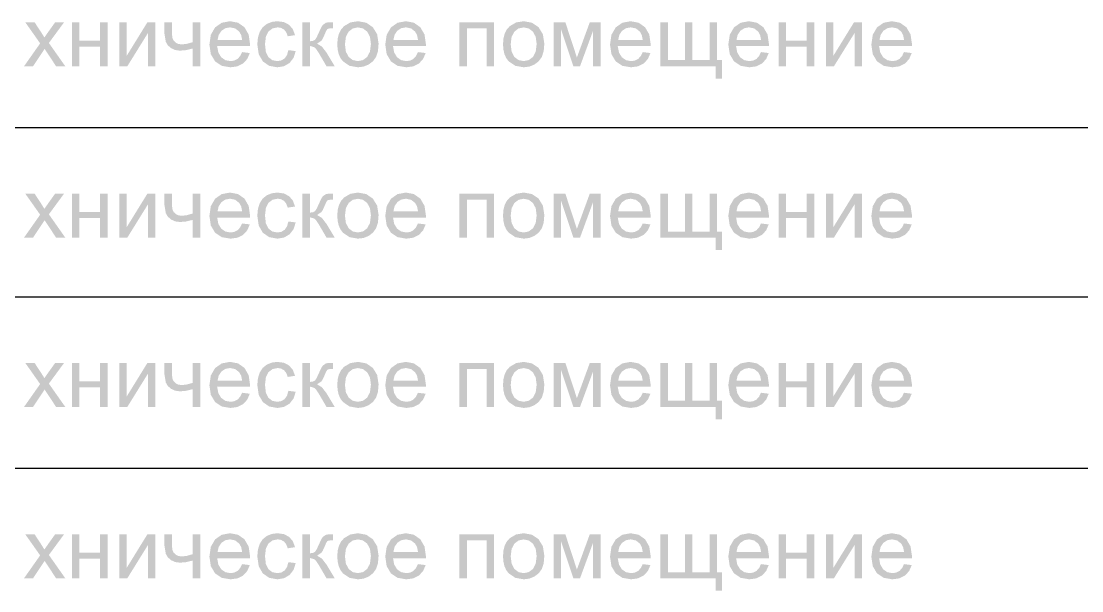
# Model space of a CAD drawing. Header units: millimetres. Extents: x 0 to 420, y 0 to 297.
# Drawn here: x 23.62 to 45.63, y 106.46 to 118.28 of the extents above; entities that cross this region are included whole.
import ezdxf

# ---------------------------------------------------------------- set-up
doc = ezdxf.new("R2010")
doc.units = ezdxf.units.MM
doc.layers.get('0').update_dxf_attribs({"linetype": 'CONTINUOUS'})

msp = doc.modelspace()

# ---------------------------------------------------------------- hatches: boundary and pattern name
at = {"true_color": 0x0000fb}
for points in [[(23.680125, 117.348), (24.014713, 117.823698), (23.705481, 118.262466), (23.898958, 118.262466), (24.039517, 118.048043), (24.103458, 117.945517), (24.172912, 118.046389), (24.327252, 118.262466), (24.51246, 118.262466), (24.196063, 117.831967), (24.536714, 117.348), (24.345993, 117.348), (24.15858, 117.632427), (24.108419, 117.709046), (23.86809, 117.348)], [(24.674935, 118.262466), (24.829827, 118.262466), (24.829827, 117.882127), (25.259224, 117.882127), (25.259224, 118.262466), (25.414666, 118.262466), (25.414666, 117.348), (25.259224, 117.348), (25.259224, 117.753694), (24.829827, 117.753694), (24.829827, 117.348), (24.674935, 117.348)], [(25.656481, 118.262466), (25.811372, 118.262466), (25.811372, 117.565178), (26.24132, 118.262466), (26.408338, 118.262466), (26.408338, 117.348), (26.253447, 117.348), (26.253447, 118.041428), (25.823499, 117.348), (25.656481, 117.348)], [(26.594815, 118.262466), (26.749706, 118.262466), (26.749706, 118.089384), (26.753013, 117.992577), (26.762935, 117.926776), (26.785673, 117.879647), (26.827427, 117.839132), (26.884478, 117.810883), (26.954758, 117.80165), (27.055286, 117.813294), (27.181859, 117.848503), (27.181859, 118.262466), (27.337302, 118.262466), (27.337302, 117.348), (27.181859, 117.348), (27.181859, 117.716763), (27.04371, 117.683276), (26.915071, 117.672114), (26.816816, 117.685343), (26.730965, 117.725031), (26.66413, 117.783804), (26.622927, 117.854566), (26.594815, 118.023238)], [(29.165787, 117.683138), (29.317922, 117.663295), (29.273412, 117.522666), (29.190041, 117.41635), (29.075594, 117.349378), (28.937584, 117.327053), (28.767947, 117.357715), (28.635518, 117.449974), (28.549942, 117.599147), (28.521416, 117.80165), (28.533543, 117.940487), (28.570475, 118.060721), (28.632142, 118.157873), (28.719854, 118.227739), (28.824447, 118.269425), (28.938135, 118.283412), (29.073596, 118.264464), (29.181772, 118.207895), (29.259425, 118.116463), (29.303591, 117.994024), (29.152558, 117.970873), (29.122792, 118.051419), (29.07649, 118.109228), (29.016132, 118.14423), (28.944199, 118.156081), (28.837952, 118.134997), (28.754029, 118.071745), (28.698977, 117.963294), (28.680718, 117.806059), (28.698219, 117.646896), (28.751273, 117.538169), (28.832646, 117.475675), (28.93593, 117.454935), (29.019439, 117.468716), (29.088066, 117.510608), (29.138089, 117.581784)], [(29.457798, 118.262466), (29.613241, 118.262466), (29.613241, 117.867244), (29.67601, 117.874272), (29.716869, 117.895356), (29.753663, 117.951029), (29.804512, 118.061272), (29.845302, 118.151051), (29.877824, 118.204037), (29.943419, 118.250339), (29.991788, 118.259296), (30.062481, 118.262466), (30.0939, 118.262466), (30.0939, 118.134584), (30.050354, 118.135135), (30.000056, 118.130587), (29.972082, 118.116945), (29.949069, 118.079324), (29.91696, 118.004497), (29.883061, 117.92836), (29.852468, 117.879922), (29.762069, 117.817635), (29.860805, 117.757346), (29.958301, 117.631324), (30.128076, 117.348), (29.95775, 117.348), (29.792386, 117.631324), (29.74443, 117.702018), (29.703089, 117.743772), (29.613241, 117.770782), (29.613241, 117.348), (29.457798, 117.348)], [(32.714134, 118.262466), (33.435674, 118.262466), (33.435674, 117.348), (33.280783, 117.348), (33.280783, 118.134584), (32.869025, 118.134584), (32.869025, 117.348), (32.714134, 117.348)], [(34.672055, 118.262466), (34.912936, 118.262466), (35.153266, 117.530452), (35.420606, 118.262466), (35.643297, 118.262466), (35.643297, 117.348), (35.488405, 117.348), (35.488405, 118.084423), (35.217758, 117.348), (35.079403, 117.348), (34.82364, 118.119701), (34.82364, 117.348), (34.672055, 117.348)], [(36.887124, 118.262466), (37.042567, 118.262466), (37.042567, 117.47533), (37.395345, 117.47533), (37.395345, 118.262466), (37.550236, 118.262466), (37.550236, 117.47533), (37.904668, 117.47533), (37.904668, 118.262466), (38.058457, 118.262466), (38.058457, 117.47533), (38.160983, 117.47533), (38.160983, 117.088928), (38.03255, 117.088928), (38.03255, 117.348), (36.887124, 117.348)], [(39.338105, 118.262466), (39.492997, 118.262466), (39.492997, 117.882127), (39.922393, 117.882127), (39.922393, 118.262466), (40.077836, 118.262466), (40.077836, 117.348), (39.922393, 117.348), (39.922393, 117.753694), (39.492997, 117.753694), (39.492997, 117.348), (39.338105, 117.348)], [(40.31965, 118.262466), (40.474542, 118.262466), (40.474542, 117.565178), (40.90449, 118.262466), (41.071508, 118.262466), (41.071508, 117.348), (40.916617, 117.348), (40.916617, 118.041428), (40.486669, 117.348), (40.31965, 117.348)], [(23.680125, 113.792), (24.014713, 114.267698), (23.705481, 114.706466), (23.898958, 114.706466), (24.039517, 114.492043), (24.103458, 114.389517), (24.172912, 114.490389), (24.327252, 114.706466), (24.51246, 114.706466), (24.196063, 114.275967), (24.536714, 113.792), (24.345993, 113.792), (24.15858, 114.076427), (24.108419, 114.153046), (23.86809, 113.792)], [(24.674935, 114.706466), (24.829827, 114.706466), (24.829827, 114.326127), (25.259224, 114.326127), (25.259224, 114.706466), (25.414666, 114.706466), (25.414666, 113.792), (25.259224, 113.792), (25.259224, 114.197694), (24.829827, 114.197694), (24.829827, 113.792), (24.674935, 113.792)], [(25.656481, 114.706466), (25.811372, 114.706466), (25.811372, 114.009178), (26.24132, 114.706466), (26.408338, 114.706466), (26.408338, 113.792), (26.253447, 113.792), (26.253447, 114.485428), (25.823499, 113.792), (25.656481, 113.792)], [(26.594815, 114.706466), (26.749706, 114.706466), (26.749706, 114.533384), (26.753013, 114.436577), (26.762935, 114.370776), (26.785673, 114.323647), (26.827427, 114.283132), (26.884478, 114.254883), (26.954758, 114.24565), (27.055286, 114.257294), (27.181859, 114.292503), (27.181859, 114.706466), (27.337302, 114.706466), (27.337302, 113.792), (27.181859, 113.792), (27.181859, 114.160763), (27.04371, 114.127276), (26.915071, 114.116114), (26.816816, 114.129343), (26.730965, 114.169031), (26.66413, 114.227804), (26.622927, 114.298566), (26.594815, 114.467238)], [(29.165787, 114.127138), (29.317922, 114.107295), (29.273412, 113.966666), (29.190041, 113.86035), (29.075594, 113.793378), (28.937584, 113.771053), (28.767947, 113.801715), (28.635518, 113.893974), (28.549942, 114.043147), (28.521416, 114.24565), (28.533543, 114.384487), (28.570475, 114.504721), (28.632142, 114.601873), (28.719854, 114.671739), (28.824447, 114.713425), (28.938135, 114.727412), (29.073596, 114.708464), (29.181772, 114.651895), (29.259425, 114.560463), (29.303591, 114.438024), (29.152558, 114.414873), (29.122792, 114.495419), (29.07649, 114.553228), (29.016132, 114.58823), (28.944199, 114.600081), (28.837952, 114.578997), (28.754029, 114.515745), (28.698977, 114.407294), (28.680718, 114.250059), (28.698219, 114.090896), (28.751273, 113.982169), (28.832646, 113.919675), (28.93593, 113.898935), (29.019439, 113.912716), (29.088066, 113.954608), (29.138089, 114.025784)], [(29.457798, 114.706466), (29.613241, 114.706466), (29.613241, 114.311244), (29.67601, 114.318272), (29.716869, 114.339356), (29.753663, 114.395029), (29.804512, 114.505272), (29.845302, 114.595051), (29.877824, 114.648037), (29.943419, 114.694339), (29.991788, 114.703296), (30.062481, 114.706466), (30.0939, 114.706466), (30.0939, 114.578584), (30.050354, 114.579135), (30.000056, 114.574587), (29.972082, 114.560945), (29.949069, 114.523324), (29.91696, 114.448497), (29.883061, 114.37236), (29.852468, 114.323922), (29.762069, 114.261635), (29.860805, 114.201346), (29.958301, 114.075324), (30.128076, 113.792), (29.95775, 113.792), (29.792386, 114.075324), (29.74443, 114.146018), (29.703089, 114.187772), (29.613241, 114.214782), (29.613241, 113.792), (29.457798, 113.792)], [(32.714134, 114.706466), (33.435674, 114.706466), (33.435674, 113.792), (33.280783, 113.792), (33.280783, 114.578584), (32.869025, 114.578584), (32.869025, 113.792), (32.714134, 113.792)], [(34.672055, 114.706466), (34.912936, 114.706466), (35.153266, 113.974452), (35.420606, 114.706466), (35.643297, 114.706466), (35.643297, 113.792), (35.488405, 113.792), (35.488405, 114.528423), (35.217758, 113.792), (35.079403, 113.792), (34.82364, 114.563701), (34.82364, 113.792), (34.672055, 113.792)], [(36.887124, 114.706466), (37.042567, 114.706466), (37.042567, 113.91933), (37.395345, 113.91933), (37.395345, 114.706466), (37.550236, 114.706466), (37.550236, 113.91933), (37.904668, 113.91933), (37.904668, 114.706466), (38.058457, 114.706466), (38.058457, 113.91933), (38.160983, 113.91933), (38.160983, 113.532928), (38.03255, 113.532928), (38.03255, 113.792), (36.887124, 113.792)], [(39.338105, 114.706466), (39.492997, 114.706466), (39.492997, 114.326127), (39.922393, 114.326127), (39.922393, 114.706466), (40.077836, 114.706466), (40.077836, 113.792), (39.922393, 113.792), (39.922393, 114.197694), (39.492997, 114.197694), (39.492997, 113.792), (39.338105, 113.792)], [(40.31965, 114.706466), (40.474542, 114.706466), (40.474542, 114.009178), (40.90449, 114.706466), (41.071508, 114.706466), (41.071508, 113.792), (40.916617, 113.792), (40.916617, 114.485428), (40.486669, 113.792), (40.31965, 113.792)], [(23.680125, 110.278333), (24.014713, 110.754032), (23.705481, 111.192799), (23.898958, 111.192799), (24.039517, 110.978376), (24.103458, 110.87585), (24.172912, 110.976723), (24.327252, 111.192799), (24.51246, 111.192799), (24.196063, 110.7623), (24.536714, 110.278333), (24.345993, 110.278333), (24.15858, 110.56276), (24.108419, 110.639379), (23.86809, 110.278333)], [(24.674935, 111.192799), (24.829827, 111.192799), (24.829827, 110.81246), (25.259224, 110.81246), (25.259224, 111.192799), (25.414666, 111.192799), (25.414666, 110.278333), (25.259224, 110.278333), (25.259224, 110.684027), (24.829827, 110.684027), (24.829827, 110.278333), (24.674935, 110.278333)], [(25.656481, 111.192799), (25.811372, 111.192799), (25.811372, 110.495512), (26.24132, 111.192799), (26.408338, 111.192799), (26.408338, 110.278333), (26.253447, 110.278333), (26.253447, 110.971762), (25.823499, 110.278333), (25.656481, 110.278333)], [(26.594815, 111.192799), (26.749706, 111.192799), (26.749706, 111.019717), (26.753013, 110.92291), (26.762935, 110.857109), (26.785673, 110.80998), (26.827427, 110.769466), (26.884478, 110.741216), (26.954758, 110.731983), (27.055286, 110.743627), (27.181859, 110.778836), (27.181859, 111.192799), (27.337302, 111.192799), (27.337302, 110.278333), (27.181859, 110.278333), (27.181859, 110.647096), (27.04371, 110.61361), (26.915071, 110.602447), (26.816816, 110.615677), (26.730965, 110.655364), (26.66413, 110.714137), (26.622927, 110.7849), (26.594815, 110.953572)], [(29.165787, 110.613472), (29.317922, 110.593628), (29.273412, 110.452999), (29.190041, 110.346684), (29.075594, 110.279711), (28.937584, 110.257387), (28.767947, 110.288048), (28.635518, 110.380308), (28.549942, 110.52948), (28.521416, 110.731983), (28.533543, 110.87082), (28.570475, 110.991054), (28.632142, 111.088206), (28.719854, 111.158072), (28.824447, 111.199758), (28.938135, 111.213745), (29.073596, 111.194797), (29.181772, 111.138229), (29.259425, 111.046796), (29.303591, 110.924357), (29.152558, 110.901206), (29.122792, 110.981752), (29.07649, 111.039561), (29.016132, 111.074563), (28.944199, 111.086414), (28.837952, 111.065331), (28.754029, 111.002079), (28.698977, 110.893627), (28.680718, 110.736393), (28.698219, 110.577229), (28.751273, 110.468502), (28.832646, 110.406008), (28.93593, 110.385269), (29.019439, 110.399049), (29.088066, 110.440941), (29.138089, 110.512117)], [(29.457798, 111.192799), (29.613241, 111.192799), (29.613241, 110.797578), (29.67601, 110.804606), (29.716869, 110.82569), (29.753663, 110.881362), (29.804512, 110.991605), (29.845302, 111.081385), (29.877824, 111.13437), (29.943419, 111.180672), (29.991788, 111.18963), (30.062481, 111.192799), (30.0939, 111.192799), (30.0939, 111.064917), (30.050354, 111.065468), (30.000056, 111.060921), (29.972082, 111.047278), (29.949069, 111.009658), (29.91696, 110.93483), (29.883061, 110.858694), (29.852468, 110.810256), (29.762069, 110.747968), (29.860805, 110.687679), (29.958301, 110.561658), (30.128076, 110.278333), (29.95775, 110.278333), (29.792386, 110.561658), (29.74443, 110.632351), (29.703089, 110.674105), (29.613241, 110.701115), (29.613241, 110.278333), (29.457798, 110.278333)], [(32.714134, 111.192799), (33.435674, 111.192799), (33.435674, 110.278333), (33.280783, 110.278333), (33.280783, 111.064917), (32.869025, 111.064917), (32.869025, 110.278333), (32.714134, 110.278333)], [(34.672055, 111.192799), (34.912936, 111.192799), (35.153266, 110.460785), (35.420606, 111.192799), (35.643297, 111.192799), (35.643297, 110.278333), (35.488405, 110.278333), (35.488405, 111.014757), (35.217758, 110.278333), (35.079403, 110.278333), (34.82364, 111.050034), (34.82364, 110.278333), (34.672055, 110.278333)], [(36.887124, 111.192799), (37.042567, 111.192799), (37.042567, 110.405664), (37.395345, 110.405664), (37.395345, 111.192799), (37.550236, 111.192799), (37.550236, 110.405664), (37.904668, 110.405664), (37.904668, 111.192799), (38.058457, 111.192799), (38.058457, 110.405664), (38.160983, 110.405664), (38.160983, 110.019262), (38.03255, 110.019262), (38.03255, 110.278333), (36.887124, 110.278333)], [(39.338105, 111.192799), (39.492997, 111.192799), (39.492997, 110.81246), (39.922393, 110.81246), (39.922393, 111.192799), (40.077836, 111.192799), (40.077836, 110.278333), (39.922393, 110.278333), (39.922393, 110.684027), (39.492997, 110.684027), (39.492997, 110.278333), (39.338105, 110.278333)], [(40.31965, 111.192799), (40.474542, 111.192799), (40.474542, 110.495512), (40.90449, 111.192799), (41.071508, 111.192799), (41.071508, 110.278333), (40.916617, 110.278333), (40.916617, 110.971762), (40.486669, 110.278333), (40.31965, 110.278333)], [(23.680125, 106.722333), (24.014713, 107.198032), (23.705481, 107.636799), (23.898958, 107.636799), (24.039517, 107.422376), (24.103458, 107.31985), (24.172912, 107.420723), (24.327252, 107.636799), (24.51246, 107.636799), (24.196063, 107.2063), (24.536714, 106.722333), (24.345993, 106.722333), (24.15858, 107.00676), (24.108419, 107.083379), (23.86809, 106.722333)], [(24.674935, 107.636799), (24.829827, 107.636799), (24.829827, 107.256461), (25.259224, 107.256461), (25.259224, 107.636799), (25.414666, 107.636799), (25.414666, 106.722333), (25.259224, 106.722333), (25.259224, 107.128027), (24.829827, 107.128027), (24.829827, 106.722333), (24.674935, 106.722333)], [(25.656481, 107.636799), (25.811372, 107.636799), (25.811372, 106.939512), (26.24132, 107.636799), (26.408338, 107.636799), (26.408338, 106.722333), (26.253447, 106.722333), (26.253447, 107.415762), (25.823499, 106.722333), (25.656481, 106.722333)], [(26.594815, 107.636799), (26.749706, 107.636799), (26.749706, 107.463717), (26.753013, 107.36691), (26.762935, 107.301109), (26.785673, 107.25398), (26.827427, 107.213466), (26.884478, 107.185216), (26.954758, 107.175983), (27.055286, 107.187628), (27.181859, 107.222836), (27.181859, 107.636799), (27.337302, 107.636799), (27.337302, 106.722333), (27.181859, 106.722333), (27.181859, 107.091096), (27.04371, 107.05761), (26.915071, 107.046447), (26.816816, 107.059677), (26.730965, 107.099364), (26.66413, 107.158137), (26.622927, 107.2289), (26.594815, 107.397572)], [(29.165787, 107.057472), (29.317922, 107.037628), (29.273412, 106.896999), (29.190041, 106.790684), (29.075594, 106.723711), (28.937584, 106.701387), (28.767947, 106.732048), (28.635518, 106.824308), (28.549942, 106.97348), (28.521416, 107.175983), (28.533543, 107.31482), (28.570475, 107.435054), (28.632142, 107.532206), (28.719854, 107.602072), (28.824447, 107.643758), (28.938135, 107.657745), (29.073596, 107.638797), (29.181772, 107.582229), (29.259425, 107.490796), (29.303591, 107.368357), (29.152558, 107.345206), (29.122792, 107.425753), (29.07649, 107.483561), (29.016132, 107.518563), (28.944199, 107.530415), (28.837952, 107.509331), (28.754029, 107.446079), (28.698977, 107.337627), (28.680718, 107.180393), (28.698219, 107.021229), (28.751273, 106.912502), (28.832646, 106.850008), (28.93593, 106.829269), (29.019439, 106.843049), (29.088066, 106.884941), (29.138089, 106.956117)], [(29.457798, 107.636799), (29.613241, 107.636799), (29.613241, 107.241578), (29.67601, 107.248606), (29.716869, 107.26969), (29.753663, 107.325362), (29.804512, 107.435605), (29.845302, 107.525385), (29.877824, 107.57837), (29.943419, 107.624672), (29.991788, 107.63363), (30.062481, 107.636799), (30.0939, 107.636799), (30.0939, 107.508917), (30.050354, 107.509468), (30.000056, 107.504921), (29.972082, 107.491278), (29.949069, 107.453658), (29.91696, 107.37883), (29.883061, 107.302694), (29.852468, 107.254256), (29.762069, 107.191968), (29.860805, 107.131679), (29.958301, 107.005658), (30.128076, 106.722333), (29.95775, 106.722333), (29.792386, 107.005658), (29.74443, 107.076351), (29.703089, 107.118105), (29.613241, 107.145115), (29.613241, 106.722333), (29.457798, 106.722333)], [(32.714134, 107.636799), (33.435674, 107.636799), (33.435674, 106.722333), (33.280783, 106.722333), (33.280783, 107.508917), (32.869025, 107.508917), (32.869025, 106.722333), (32.714134, 106.722333)], [(34.672055, 107.636799), (34.912936, 107.636799), (35.153266, 106.904785), (35.420606, 107.636799), (35.643297, 107.636799), (35.643297, 106.722333), (35.488405, 106.722333), (35.488405, 107.458757), (35.217758, 106.722333), (35.079403, 106.722333), (34.82364, 107.494034), (34.82364, 106.722333), (34.672055, 106.722333)], [(36.887124, 107.636799), (37.042567, 107.636799), (37.042567, 106.849664), (37.395345, 106.849664), (37.395345, 107.636799), (37.550236, 107.636799), (37.550236, 106.849664), (37.904668, 106.849664), (37.904668, 107.636799), (38.058457, 107.636799), (38.058457, 106.849664), (38.160983, 106.849664), (38.160983, 106.463262), (38.03255, 106.463262), (38.03255, 106.722333), (36.887124, 106.722333)], [(39.338105, 107.636799), (39.492997, 107.636799), (39.492997, 107.256461), (39.922393, 107.256461), (39.922393, 107.636799), (40.077836, 107.636799), (40.077836, 106.722333), (39.922393, 106.722333), (39.922393, 107.128027), (39.492997, 107.128027), (39.492997, 106.722333), (39.338105, 106.722333)], [(40.31965, 107.636799), (40.474542, 107.636799), (40.474542, 106.939512), (40.90449, 107.636799), (41.071508, 107.636799), (41.071508, 106.722333), (40.916617, 106.722333), (40.916617, 107.415762), (40.486669, 106.722333), (40.31965, 106.722333)]]:
    msp.add_hatch(color=0, dxfattribs=at).paths.add_polyline_path(points, flags=0)
h = msp.add_hatch(color=0, dxfattribs=at)
h.paths.add_polyline_path([(28.205233, 117.642348), (28.365637, 117.622505), (28.31148, 117.49793), (28.225077, 117.404775), (28.108219, 117.346484), (27.96325, 117.327053), (27.783071, 117.357784), (27.644647, 117.450526), (27.556591, 117.599354), (27.527238, 117.797791), (27.556728, 118.002292), (27.64575, 118.15553), (27.782313, 118.251304), (27.95443, 118.283412), (28.121104, 118.252061), (28.254291, 118.158286), (28.341383, 118.008149), (28.370598, 117.807162), (28.369495, 117.765821), (27.687642, 117.765821), (27.712929, 117.632358), (27.772529, 117.534862), (27.858863, 117.474848), (27.963801, 117.454935), (28.042762, 117.466097), (28.109322, 117.499584), (28.163479, 117.55753)], flags=0)
h.paths.add_polyline_path([(27.69591, 117.893151), (28.206887, 117.893151), (28.186974, 117.993955), (28.148458, 118.066233), (28.06302, 118.133481), (27.956084, 118.156081), (27.858036, 118.138029), (27.776939, 118.084423), (27.720301, 118.00057)], flags=0)
h = msp.add_hatch(color=0, dxfattribs=at)
h.paths.add_polyline_path([(30.180732, 117.805508), (30.189535, 117.924252), (30.21601, 118.026614), (30.260262, 118.112544), (30.322395, 118.181988), (30.452964, 118.257918), (30.609578, 118.283412), (30.781075, 118.252406), (30.918259, 118.159388), (31.007831, 118.012145), (31.037872, 117.818186), (31.024643, 117.660263), (30.984956, 117.540374), (30.919774, 117.450663), (30.830615, 117.383277), (30.724851, 117.341109), (30.609578, 117.327053), (30.436014, 117.357715), (30.299244, 117.449974), (30.24724, 117.518394), (30.210222, 117.600456), (30.188088, 117.696161)], flags=0)
h.paths.add_polyline_path([(30.340034, 117.805508), (30.35912, 117.65165), (30.416653, 117.542027), (30.502987, 117.47657), (30.609578, 117.454935), (30.71548, 117.476846), (30.801952, 117.542579), (30.859278, 117.653373), (30.878571, 117.810469), (30.85921, 117.959366), (30.801401, 118.067335), (30.714584, 118.133068), (30.609578, 118.154979), (30.502987, 118.133137), (30.416653, 118.067887), (30.35912, 117.958608)], flags=0)
h = msp.add_hatch(color=0, dxfattribs=at)
h.paths.add_polyline_path([(31.854559, 117.642348), (32.014963, 117.622505), (31.960806, 117.49793), (31.874403, 117.404775), (31.757545, 117.346484), (31.612576, 117.327053), (31.432397, 117.357784), (31.293973, 117.450526), (31.205916, 117.599354), (31.176564, 117.797791), (31.206054, 118.002292), (31.295076, 118.15553), (31.431639, 118.251304), (31.603756, 118.283412), (31.77043, 118.252061), (31.903617, 118.158286), (31.990709, 118.008149), (32.019924, 117.807162), (32.018821, 117.765821), (31.336968, 117.765821), (31.362255, 117.632358), (31.421855, 117.534862), (31.508189, 117.474848), (31.613127, 117.454935), (31.692088, 117.466097), (31.758648, 117.499584), (31.812804, 117.55753)], flags=0)
h.paths.add_polyline_path([(31.345236, 117.893151), (31.856213, 117.893151), (31.8363, 117.993955), (31.797784, 118.066233), (31.712345, 118.133481), (31.60541, 118.156081), (31.507362, 118.138029), (31.426265, 118.084423), (31.369627, 118.00057)], flags=0)
h = msp.add_hatch(color=0, dxfattribs=at)
h.paths.add_polyline_path([(33.62, 117.805508), (33.628802, 117.924252), (33.655277, 118.026614), (33.69953, 118.112544), (33.761662, 118.181988), (33.892231, 118.257918), (34.048845, 118.283412), (34.220342, 118.252406), (34.357526, 118.159388), (34.447098, 118.012145), (34.477139, 117.818186), (34.46391, 117.660263), (34.424223, 117.540374), (34.359042, 117.450663), (34.269882, 117.383277), (34.164118, 117.341109), (34.048845, 117.327053), (33.875281, 117.357715), (33.738511, 117.449974), (33.686507, 117.518394), (33.64949, 117.600456), (33.627355, 117.696161)], flags=0)
h.paths.add_polyline_path([(33.779301, 117.805508), (33.798387, 117.65165), (33.85592, 117.542027), (33.942254, 117.47657), (34.048845, 117.454935), (34.154747, 117.476846), (34.241219, 117.542579), (34.298546, 117.653373), (34.317838, 117.810469), (34.298477, 117.959366), (34.240668, 118.067335), (34.153852, 118.133068), (34.048845, 118.154979), (33.942254, 118.133137), (33.85592, 118.067887), (33.798387, 117.958608)], flags=0)
h = msp.add_hatch(color=0, dxfattribs=at)
h.paths.add_polyline_path([(36.518576, 117.642348), (36.678979, 117.622505), (36.624822, 117.49793), (36.538419, 117.404775), (36.421562, 117.346484), (36.276592, 117.327053), (36.096414, 117.357784), (35.95799, 117.450526), (35.869933, 117.599354), (35.840581, 117.797791), (35.870071, 118.002292), (35.959092, 118.15553), (36.095656, 118.251304), (36.267773, 118.283412), (36.434446, 118.252061), (36.567634, 118.158286), (36.654726, 118.008149), (36.68394, 117.807162), (36.682838, 117.765821), (36.000984, 117.765821), (36.026271, 117.632358), (36.085872, 117.534862), (36.172206, 117.474848), (36.277143, 117.454935), (36.356105, 117.466097), (36.422664, 117.499584), (36.476821, 117.55753)], flags=0)
h.paths.add_polyline_path([(36.009253, 117.893151), (36.520229, 117.893151), (36.500317, 117.993955), (36.4618, 118.066233), (36.376362, 118.133481), (36.269426, 118.156081), (36.171379, 118.138029), (36.090281, 118.084423), (36.033644, 118.00057)], flags=0)
h = msp.add_hatch(color=0, dxfattribs=at)
h.paths.add_polyline_path([(38.973415, 117.642348), (39.133818, 117.622505), (39.079662, 117.49793), (38.993259, 117.404775), (38.876401, 117.346484), (38.731431, 117.327053), (38.551253, 117.357784), (38.412829, 117.450526), (38.324772, 117.599354), (38.29542, 117.797791), (38.32491, 118.002292), (38.413931, 118.15553), (38.550495, 118.251304), (38.722612, 118.283412), (38.889286, 118.252061), (39.022473, 118.158286), (39.109565, 118.008149), (39.138779, 117.807162), (39.137677, 117.765821), (38.455824, 117.765821), (38.481111, 117.632358), (38.540711, 117.534862), (38.627045, 117.474848), (38.731983, 117.454935), (38.810944, 117.466097), (38.877503, 117.499584), (38.93166, 117.55753)], flags=0)
h.paths.add_polyline_path([(38.464092, 117.893151), (38.975068, 117.893151), (38.955156, 117.993955), (38.91664, 118.066233), (38.831201, 118.133481), (38.724266, 118.156081), (38.626218, 118.138029), (38.545121, 118.084423), (38.488483, 118.00057)], flags=0)
h = msp.add_hatch(color=0, dxfattribs=at)
h.paths.add_polyline_path([(41.94094, 117.642348), (42.101344, 117.622505), (42.047187, 117.49793), (41.960784, 117.404775), (41.843926, 117.346484), (41.698956, 117.327053), (41.518778, 117.357784), (41.380354, 117.450526), (41.292297, 117.599354), (41.262945, 117.797791), (41.292435, 118.002292), (41.381456, 118.15553), (41.51802, 118.251304), (41.690137, 118.283412), (41.856811, 118.252061), (41.989998, 118.158286), (42.07709, 118.008149), (42.106304, 117.807162), (42.105202, 117.765821), (41.423349, 117.765821), (41.448636, 117.632358), (41.508236, 117.534862), (41.59457, 117.474848), (41.699508, 117.454935), (41.778469, 117.466097), (41.845028, 117.499584), (41.899185, 117.55753)], flags=0)
h.paths.add_polyline_path([(41.431617, 117.893151), (41.942594, 117.893151), (41.922681, 117.993955), (41.884165, 118.066233), (41.798726, 118.133481), (41.691791, 118.156081), (41.593743, 118.138029), (41.512646, 118.084423), (41.456008, 118.00057)], flags=0)
h = msp.add_hatch(color=0, dxfattribs=at)
h.paths.add_polyline_path([(28.205233, 114.086349), (28.365637, 114.066505), (28.31148, 113.94193), (28.225077, 113.848775), (28.108219, 113.790484), (27.96325, 113.771053), (27.783071, 113.801784), (27.644647, 113.894526), (27.556591, 114.043354), (27.527238, 114.241791), (27.556728, 114.446292), (27.64575, 114.59953), (27.782313, 114.695304), (27.95443, 114.727412), (28.121104, 114.696062), (28.254291, 114.602286), (28.341383, 114.452149), (28.370598, 114.251162), (28.369495, 114.209821), (27.687642, 114.209821), (27.712929, 114.076358), (27.772529, 113.978862), (27.858863, 113.918848), (27.963801, 113.898935), (28.042762, 113.910097), (28.109322, 113.943584), (28.163479, 114.00153)], flags=0)
h.paths.add_polyline_path([(27.69591, 114.337151), (28.206887, 114.337151), (28.186974, 114.437955), (28.148458, 114.510233), (28.06302, 114.577481), (27.956084, 114.600081), (27.858036, 114.582029), (27.776939, 114.528423), (27.720301, 114.44457)], flags=0)
h = msp.add_hatch(color=0, dxfattribs=at)
h.paths.add_polyline_path([(30.180732, 114.249508), (30.189535, 114.368252), (30.21601, 114.470614), (30.260262, 114.556544), (30.322395, 114.625988), (30.452964, 114.701918), (30.609578, 114.727412), (30.781075, 114.696406), (30.918259, 114.603388), (31.007831, 114.456145), (31.037872, 114.262186), (31.024643, 114.104263), (30.984956, 113.984374), (30.919774, 113.894663), (30.830615, 113.827277), (30.724851, 113.785109), (30.609578, 113.771053), (30.436014, 113.801715), (30.299244, 113.893974), (30.24724, 113.962394), (30.210222, 114.044456), (30.188088, 114.140161)], flags=0)
h.paths.add_polyline_path([(30.340034, 114.249508), (30.35912, 114.09565), (30.416653, 113.986027), (30.502987, 113.920571), (30.609578, 113.898935), (30.71548, 113.920846), (30.801952, 113.986579), (30.859278, 114.097373), (30.878571, 114.254469), (30.85921, 114.403366), (30.801401, 114.511335), (30.714584, 114.577068), (30.609578, 114.598979), (30.502987, 114.577137), (30.416653, 114.511887), (30.35912, 114.402608)], flags=0)
h = msp.add_hatch(color=0, dxfattribs=at)
h.paths.add_polyline_path([(31.854559, 114.086349), (32.014963, 114.066505), (31.960806, 113.94193), (31.874403, 113.848775), (31.757545, 113.790484), (31.612576, 113.771053), (31.432397, 113.801784), (31.293973, 113.894526), (31.205916, 114.043354), (31.176564, 114.241791), (31.206054, 114.446292), (31.295076, 114.59953), (31.431639, 114.695304), (31.603756, 114.727412), (31.77043, 114.696062), (31.903617, 114.602286), (31.990709, 114.452149), (32.019924, 114.251162), (32.018821, 114.209821), (31.336968, 114.209821), (31.362255, 114.076358), (31.421855, 113.978862), (31.508189, 113.918848), (31.613127, 113.898935), (31.692088, 113.910097), (31.758648, 113.943584), (31.812804, 114.00153)], flags=0)
h.paths.add_polyline_path([(31.345236, 114.337151), (31.856213, 114.337151), (31.8363, 114.437955), (31.797784, 114.510233), (31.712345, 114.577481), (31.60541, 114.600081), (31.507362, 114.582029), (31.426265, 114.528423), (31.369627, 114.44457)], flags=0)
h = msp.add_hatch(color=0, dxfattribs=at)
h.paths.add_polyline_path([(33.62, 114.249508), (33.628802, 114.368252), (33.655277, 114.470614), (33.69953, 114.556544), (33.761662, 114.625988), (33.892231, 114.701918), (34.048845, 114.727412), (34.220342, 114.696406), (34.357526, 114.603388), (34.447098, 114.456145), (34.477139, 114.262186), (34.46391, 114.104263), (34.424223, 113.984374), (34.359042, 113.894663), (34.269882, 113.827277), (34.164118, 113.785109), (34.048845, 113.771053), (33.875281, 113.801715), (33.738511, 113.893974), (33.686507, 113.962394), (33.64949, 114.044456), (33.627355, 114.140161)], flags=0)
h.paths.add_polyline_path([(33.779301, 114.249508), (33.798387, 114.09565), (33.85592, 113.986027), (33.942254, 113.920571), (34.048845, 113.898935), (34.154747, 113.920846), (34.241219, 113.986579), (34.298546, 114.097373), (34.317838, 114.254469), (34.298477, 114.403366), (34.240668, 114.511335), (34.153852, 114.577068), (34.048845, 114.598979), (33.942254, 114.577137), (33.85592, 114.511887), (33.798387, 114.402608)], flags=0)
h = msp.add_hatch(color=0, dxfattribs=at)
h.paths.add_polyline_path([(36.518576, 114.086349), (36.678979, 114.066505), (36.624822, 113.94193), (36.538419, 113.848775), (36.421562, 113.790484), (36.276592, 113.771053), (36.096414, 113.801784), (35.95799, 113.894526), (35.869933, 114.043354), (35.840581, 114.241791), (35.870071, 114.446292), (35.959092, 114.59953), (36.095656, 114.695304), (36.267773, 114.727412), (36.434446, 114.696062), (36.567634, 114.602286), (36.654726, 114.452149), (36.68394, 114.251162), (36.682838, 114.209821), (36.000984, 114.209821), (36.026271, 114.076358), (36.085872, 113.978862), (36.172206, 113.918848), (36.277143, 113.898935), (36.356105, 113.910097), (36.422664, 113.943584), (36.476821, 114.00153)], flags=0)
h.paths.add_polyline_path([(36.009253, 114.337151), (36.520229, 114.337151), (36.500317, 114.437955), (36.4618, 114.510233), (36.376362, 114.577481), (36.269426, 114.600081), (36.171379, 114.582029), (36.090281, 114.528423), (36.033644, 114.44457)], flags=0)
h = msp.add_hatch(color=0, dxfattribs=at)
h.paths.add_polyline_path([(38.973415, 114.086349), (39.133818, 114.066505), (39.079662, 113.94193), (38.993259, 113.848775), (38.876401, 113.790484), (38.731431, 113.771053), (38.551253, 113.801784), (38.412829, 113.894526), (38.324772, 114.043354), (38.29542, 114.241791), (38.32491, 114.446292), (38.413931, 114.59953), (38.550495, 114.695304), (38.722612, 114.727412), (38.889286, 114.696062), (39.022473, 114.602286), (39.109565, 114.452149), (39.138779, 114.251162), (39.137677, 114.209821), (38.455824, 114.209821), (38.481111, 114.076358), (38.540711, 113.978862), (38.627045, 113.918848), (38.731983, 113.898935), (38.810944, 113.910097), (38.877503, 113.943584), (38.93166, 114.00153)], flags=0)
h.paths.add_polyline_path([(38.464092, 114.337151), (38.975068, 114.337151), (38.955156, 114.437955), (38.91664, 114.510233), (38.831201, 114.577481), (38.724266, 114.600081), (38.626218, 114.582029), (38.545121, 114.528423), (38.488483, 114.44457)], flags=0)
h = msp.add_hatch(color=0, dxfattribs=at)
h.paths.add_polyline_path([(41.94094, 114.086349), (42.101344, 114.066505), (42.047187, 113.94193), (41.960784, 113.848775), (41.843926, 113.790484), (41.698956, 113.771053), (41.518778, 113.801784), (41.380354, 113.894526), (41.292297, 114.043354), (41.262945, 114.241791), (41.292435, 114.446292), (41.381456, 114.59953), (41.51802, 114.695304), (41.690137, 114.727412), (41.856811, 114.696062), (41.989998, 114.602286), (42.07709, 114.452149), (42.106304, 114.251162), (42.105202, 114.209821), (41.423349, 114.209821), (41.448636, 114.076358), (41.508236, 113.978862), (41.59457, 113.918848), (41.699508, 113.898935), (41.778469, 113.910097), (41.845028, 113.943584), (41.899185, 114.00153)], flags=0)
h.paths.add_polyline_path([(41.431617, 114.337151), (41.942594, 114.337151), (41.922681, 114.437955), (41.884165, 114.510233), (41.798726, 114.577481), (41.691791, 114.600081), (41.593743, 114.582029), (41.512646, 114.528423), (41.456008, 114.44457)], flags=0)
h = msp.add_hatch(color=0, dxfattribs=at)
h.paths.add_polyline_path([(28.205233, 110.572682), (28.365637, 110.552838), (28.31148, 110.428263), (28.225077, 110.335108), (28.108219, 110.276817), (27.96325, 110.257387), (27.783071, 110.288117), (27.644647, 110.380859), (27.556591, 110.529687), (27.527238, 110.728125), (27.556728, 110.932625), (27.64575, 111.085863), (27.782313, 111.181637), (27.95443, 111.213745), (28.121104, 111.182395), (28.254291, 111.088619), (28.341383, 110.938482), (28.370598, 110.737495), (28.369495, 110.696154), (27.687642, 110.696154), (27.712929, 110.562691), (27.772529, 110.465195), (27.858863, 110.405181), (27.963801, 110.385269), (28.042762, 110.396431), (28.109322, 110.429917), (28.163479, 110.487864)], flags=0)
h.paths.add_polyline_path([(27.69591, 110.823485), (28.206887, 110.823485), (28.186974, 110.924288), (28.148458, 110.996566), (28.06302, 111.063815), (27.956084, 111.086414), (27.858036, 111.068362), (27.776939, 111.014757), (27.720301, 110.930903)], flags=0)
h = msp.add_hatch(color=0, dxfattribs=at)
h.paths.add_polyline_path([(30.180732, 110.735842), (30.189535, 110.854585), (30.21601, 110.956948), (30.260262, 111.042877), (30.322395, 111.112322), (30.452964, 111.188252), (30.609578, 111.213745), (30.781075, 111.182739), (30.918259, 111.089722), (31.007831, 110.942478), (31.037872, 110.74852), (31.024643, 110.590596), (30.984956, 110.470707), (30.919774, 110.380997), (30.830615, 110.313611), (30.724851, 110.271443), (30.609578, 110.257387), (30.436014, 110.288048), (30.299244, 110.380308), (30.24724, 110.448727), (30.210222, 110.530789), (30.188088, 110.626494)], flags=0)
h.paths.add_polyline_path([(30.340034, 110.735842), (30.35912, 110.581984), (30.416653, 110.472361), (30.502987, 110.406904), (30.609578, 110.385269), (30.71548, 110.407179), (30.801952, 110.472912), (30.859278, 110.583706), (30.878571, 110.740803), (30.85921, 110.8897), (30.801401, 110.997669), (30.714584, 111.063401), (30.609578, 111.085312), (30.502987, 111.06347), (30.416653, 110.99822), (30.35912, 110.888942)], flags=0)
h = msp.add_hatch(color=0, dxfattribs=at)
h.paths.add_polyline_path([(31.854559, 110.572682), (32.014963, 110.552838), (31.960806, 110.428263), (31.874403, 110.335108), (31.757545, 110.276817), (31.612576, 110.257387), (31.432397, 110.288117), (31.293973, 110.380859), (31.205916, 110.529687), (31.176564, 110.728125), (31.206054, 110.932625), (31.295076, 111.085863), (31.431639, 111.181637), (31.603756, 111.213745), (31.77043, 111.182395), (31.903617, 111.088619), (31.990709, 110.938482), (32.019924, 110.737495), (32.018821, 110.696154), (31.336968, 110.696154), (31.362255, 110.562691), (31.421855, 110.465195), (31.508189, 110.405181), (31.613127, 110.385269), (31.692088, 110.396431), (31.758648, 110.429917), (31.812804, 110.487864)], flags=0)
h.paths.add_polyline_path([(31.345236, 110.823485), (31.856213, 110.823485), (31.8363, 110.924288), (31.797784, 110.996566), (31.712345, 111.063815), (31.60541, 111.086414), (31.507362, 111.068362), (31.426265, 111.014757), (31.369627, 110.930903)], flags=0)
h = msp.add_hatch(color=0, dxfattribs=at)
h.paths.add_polyline_path([(33.62, 110.735842), (33.628802, 110.854585), (33.655277, 110.956948), (33.69953, 111.042877), (33.761662, 111.112322), (33.892231, 111.188252), (34.048845, 111.213745), (34.220342, 111.182739), (34.357526, 111.089722), (34.447098, 110.942478), (34.477139, 110.74852), (34.46391, 110.590596), (34.424223, 110.470707), (34.359042, 110.380997), (34.269882, 110.313611), (34.164118, 110.271443), (34.048845, 110.257387), (33.875281, 110.288048), (33.738511, 110.380308), (33.686507, 110.448727), (33.64949, 110.530789), (33.627355, 110.626494)], flags=0)
h.paths.add_polyline_path([(33.779301, 110.735842), (33.798387, 110.581984), (33.85592, 110.472361), (33.942254, 110.406904), (34.048845, 110.385269), (34.154747, 110.407179), (34.241219, 110.472912), (34.298546, 110.583706), (34.317838, 110.740803), (34.298477, 110.8897), (34.240668, 110.997669), (34.153852, 111.063401), (34.048845, 111.085312), (33.942254, 111.06347), (33.85592, 110.99822), (33.798387, 110.888942)], flags=0)
h = msp.add_hatch(color=0, dxfattribs=at)
h.paths.add_polyline_path([(36.518576, 110.572682), (36.678979, 110.552838), (36.624822, 110.428263), (36.538419, 110.335108), (36.421562, 110.276817), (36.276592, 110.257387), (36.096414, 110.288117), (35.95799, 110.380859), (35.869933, 110.529687), (35.840581, 110.728125), (35.870071, 110.932625), (35.959092, 111.085863), (36.095656, 111.181637), (36.267773, 111.213745), (36.434446, 111.182395), (36.567634, 111.088619), (36.654726, 110.938482), (36.68394, 110.737495), (36.682838, 110.696154), (36.000984, 110.696154), (36.026271, 110.562691), (36.085872, 110.465195), (36.172206, 110.405181), (36.277143, 110.385269), (36.356105, 110.396431), (36.422664, 110.429917), (36.476821, 110.487864)], flags=0)
h.paths.add_polyline_path([(36.009253, 110.823485), (36.520229, 110.823485), (36.500317, 110.924288), (36.4618, 110.996566), (36.376362, 111.063815), (36.269426, 111.086414), (36.171379, 111.068362), (36.090281, 111.014757), (36.033644, 110.930903)], flags=0)
h = msp.add_hatch(color=0, dxfattribs=at)
h.paths.add_polyline_path([(38.973415, 110.572682), (39.133818, 110.552838), (39.079662, 110.428263), (38.993259, 110.335108), (38.876401, 110.276817), (38.731431, 110.257387), (38.551253, 110.288117), (38.412829, 110.380859), (38.324772, 110.529687), (38.29542, 110.728125), (38.32491, 110.932625), (38.413931, 111.085863), (38.550495, 111.181637), (38.722612, 111.213745), (38.889286, 111.182395), (39.022473, 111.088619), (39.109565, 110.938482), (39.138779, 110.737495), (39.137677, 110.696154), (38.455824, 110.696154), (38.481111, 110.562691), (38.540711, 110.465195), (38.627045, 110.405181), (38.731983, 110.385269), (38.810944, 110.396431), (38.877503, 110.429917), (38.93166, 110.487864)], flags=0)
h.paths.add_polyline_path([(38.464092, 110.823485), (38.975068, 110.823485), (38.955156, 110.924288), (38.91664, 110.996566), (38.831201, 111.063815), (38.724266, 111.086414), (38.626218, 111.068362), (38.545121, 111.014757), (38.488483, 110.930903)], flags=0)
h = msp.add_hatch(color=0, dxfattribs=at)
h.paths.add_polyline_path([(41.94094, 110.572682), (42.101344, 110.552838), (42.047187, 110.428263), (41.960784, 110.335108), (41.843926, 110.276817), (41.698956, 110.257387), (41.518778, 110.288117), (41.380354, 110.380859), (41.292297, 110.529687), (41.262945, 110.728125), (41.292435, 110.932625), (41.381456, 111.085863), (41.51802, 111.181637), (41.690137, 111.213745), (41.856811, 111.182395), (41.989998, 111.088619), (42.07709, 110.938482), (42.106304, 110.737495), (42.105202, 110.696154), (41.423349, 110.696154), (41.448636, 110.562691), (41.508236, 110.465195), (41.59457, 110.405181), (41.699508, 110.385269), (41.778469, 110.396431), (41.845028, 110.429917), (41.899185, 110.487864)], flags=0)
h.paths.add_polyline_path([(41.431617, 110.823485), (41.942594, 110.823485), (41.922681, 110.924288), (41.884165, 110.996566), (41.798726, 111.063815), (41.691791, 111.086414), (41.593743, 111.068362), (41.512646, 111.014757), (41.456008, 110.930903)], flags=0)
h = msp.add_hatch(color=0, dxfattribs=at)
h.paths.add_polyline_path([(28.205233, 107.016682), (28.365637, 106.996838), (28.31148, 106.872263), (28.225077, 106.779108), (28.108219, 106.720817), (27.96325, 106.701387), (27.783071, 106.732117), (27.644647, 106.824859), (27.556591, 106.973687), (27.527238, 107.172125), (27.556728, 107.376625), (27.64575, 107.529863), (27.782313, 107.625637), (27.95443, 107.657745), (28.121104, 107.626395), (28.254291, 107.532619), (28.341383, 107.382482), (28.370598, 107.181495), (28.369495, 107.140154), (27.687642, 107.140154), (27.712929, 107.006691), (27.772529, 106.909195), (27.858863, 106.849181), (27.963801, 106.829269), (28.042762, 106.840431), (28.109322, 106.873917), (28.163479, 106.931864)], flags=0)
h.paths.add_polyline_path([(27.69591, 107.267485), (28.206887, 107.267485), (28.186974, 107.368288), (28.148458, 107.440566), (28.06302, 107.507815), (27.956084, 107.530415), (27.858036, 107.512362), (27.776939, 107.458757), (27.720301, 107.374903)], flags=0)
h = msp.add_hatch(color=0, dxfattribs=at)
h.paths.add_polyline_path([(30.180732, 107.179842), (30.189535, 107.298585), (30.21601, 107.400948), (30.260262, 107.486877), (30.322395, 107.556322), (30.452964, 107.632252), (30.609578, 107.657745), (30.781075, 107.626739), (30.918259, 107.533722), (31.007831, 107.386478), (31.037872, 107.19252), (31.024643, 107.034596), (30.984956, 106.914707), (30.919774, 106.824997), (30.830615, 106.757611), (30.724851, 106.715443), (30.609578, 106.701387), (30.436014, 106.732048), (30.299244, 106.824308), (30.24724, 106.892727), (30.210222, 106.97479), (30.188088, 107.070494)], flags=0)
h.paths.add_polyline_path([(30.340034, 107.179842), (30.35912, 107.025984), (30.416653, 106.916361), (30.502987, 106.850904), (30.609578, 106.829269), (30.71548, 106.851179), (30.801952, 106.916912), (30.859278, 107.027706), (30.878571, 107.184803), (30.85921, 107.3337), (30.801401, 107.441669), (30.714584, 107.507401), (30.609578, 107.529312), (30.502987, 107.50747), (30.416653, 107.44222), (30.35912, 107.332942)], flags=0)
h = msp.add_hatch(color=0, dxfattribs=at)
h.paths.add_polyline_path([(31.854559, 107.016682), (32.014963, 106.996838), (31.960806, 106.872263), (31.874403, 106.779108), (31.757545, 106.720817), (31.612576, 106.701387), (31.432397, 106.732117), (31.293973, 106.824859), (31.205916, 106.973687), (31.176564, 107.172125), (31.206054, 107.376625), (31.295076, 107.529863), (31.431639, 107.625637), (31.603756, 107.657745), (31.77043, 107.626395), (31.903617, 107.532619), (31.990709, 107.382482), (32.019924, 107.181495), (32.018821, 107.140154), (31.336968, 107.140154), (31.362255, 107.006691), (31.421855, 106.909195), (31.508189, 106.849181), (31.613127, 106.829269), (31.692088, 106.840431), (31.758648, 106.873917), (31.812804, 106.931864)], flags=0)
h.paths.add_polyline_path([(31.345236, 107.267485), (31.856213, 107.267485), (31.8363, 107.368288), (31.797784, 107.440566), (31.712345, 107.507815), (31.60541, 107.530415), (31.507362, 107.512362), (31.426265, 107.458757), (31.369627, 107.374903)], flags=0)
h = msp.add_hatch(color=0, dxfattribs=at)
h.paths.add_polyline_path([(33.62, 107.179842), (33.628802, 107.298585), (33.655277, 107.400948), (33.69953, 107.486877), (33.761662, 107.556322), (33.892231, 107.632252), (34.048845, 107.657745), (34.220342, 107.626739), (34.357526, 107.533722), (34.447098, 107.386478), (34.477139, 107.19252), (34.46391, 107.034596), (34.424223, 106.914707), (34.359042, 106.824997), (34.269882, 106.757611), (34.164118, 106.715443), (34.048845, 106.701387), (33.875281, 106.732048), (33.738511, 106.824308), (33.686507, 106.892727), (33.64949, 106.97479), (33.627355, 107.070494)], flags=0)
h.paths.add_polyline_path([(33.779301, 107.179842), (33.798387, 107.025984), (33.85592, 106.916361), (33.942254, 106.850904), (34.048845, 106.829269), (34.154747, 106.851179), (34.241219, 106.916912), (34.298546, 107.027706), (34.317838, 107.184803), (34.298477, 107.3337), (34.240668, 107.441669), (34.153852, 107.507401), (34.048845, 107.529312), (33.942254, 107.50747), (33.85592, 107.44222), (33.798387, 107.332942)], flags=0)
h = msp.add_hatch(color=0, dxfattribs=at)
h.paths.add_polyline_path([(36.518576, 107.016682), (36.678979, 106.996838), (36.624822, 106.872263), (36.538419, 106.779108), (36.421562, 106.720817), (36.276592, 106.701387), (36.096414, 106.732117), (35.95799, 106.824859), (35.869933, 106.973687), (35.840581, 107.172125), (35.870071, 107.376625), (35.959092, 107.529863), (36.095656, 107.625637), (36.267773, 107.657745), (36.434446, 107.626395), (36.567634, 107.532619), (36.654726, 107.382482), (36.68394, 107.181495), (36.682838, 107.140154), (36.000984, 107.140154), (36.026271, 107.006691), (36.085872, 106.909195), (36.172206, 106.849181), (36.277143, 106.829269), (36.356105, 106.840431), (36.422664, 106.873917), (36.476821, 106.931864)], flags=0)
h.paths.add_polyline_path([(36.009253, 107.267485), (36.520229, 107.267485), (36.500317, 107.368288), (36.4618, 107.440566), (36.376362, 107.507815), (36.269426, 107.530415), (36.171379, 107.512362), (36.090281, 107.458757), (36.033644, 107.374903)], flags=0)
h = msp.add_hatch(color=0, dxfattribs=at)
h.paths.add_polyline_path([(38.973415, 107.016682), (39.133818, 106.996838), (39.079662, 106.872263), (38.993259, 106.779108), (38.876401, 106.720817), (38.731431, 106.701387), (38.551253, 106.732117), (38.412829, 106.824859), (38.324772, 106.973687), (38.29542, 107.172125), (38.32491, 107.376625), (38.413931, 107.529863), (38.550495, 107.625637), (38.722612, 107.657745), (38.889286, 107.626395), (39.022473, 107.532619), (39.109565, 107.382482), (39.138779, 107.181495), (39.137677, 107.140154), (38.455824, 107.140154), (38.481111, 107.006691), (38.540711, 106.909195), (38.627045, 106.849181), (38.731983, 106.829269), (38.810944, 106.840431), (38.877503, 106.873917), (38.93166, 106.931864)], flags=0)
h.paths.add_polyline_path([(38.464092, 107.267485), (38.975068, 107.267485), (38.955156, 107.368288), (38.91664, 107.440566), (38.831201, 107.507815), (38.724266, 107.530415), (38.626218, 107.512362), (38.545121, 107.458757), (38.488483, 107.374903)], flags=0)
h = msp.add_hatch(color=0, dxfattribs=at)
h.paths.add_polyline_path([(41.94094, 107.016682), (42.101344, 106.996838), (42.047187, 106.872263), (41.960784, 106.779108), (41.843926, 106.720817), (41.698956, 106.701387), (41.518778, 106.732117), (41.380354, 106.824859), (41.292297, 106.973687), (41.262945, 107.172125), (41.292435, 107.376625), (41.381456, 107.529863), (41.51802, 107.625637), (41.690137, 107.657745), (41.856811, 107.626395), (41.989998, 107.532619), (42.07709, 107.382482), (42.106304, 107.181495), (42.105202, 107.140154), (41.423349, 107.140154), (41.448636, 107.006691), (41.508236, 106.909195), (41.59457, 106.849181), (41.699508, 106.829269), (41.778469, 106.840431), (41.845028, 106.873917), (41.899185, 106.931864)], flags=0)
h.paths.add_polyline_path([(41.431617, 107.267485), (41.942594, 107.267485), (41.922681, 107.368288), (41.884165, 107.440566), (41.798726, 107.507815), (41.691791, 107.530415), (41.593743, 107.512362), (41.512646, 107.458757), (41.456008, 107.374903)], flags=0)

# ---------------------------------------------------------------- linework, layer by layer
at = {"color": 0, "true_color": 0x000007}
for points in [[(12.022668, 116.078), (86.106001, 116.078)], [(12.022668, 112.564333), (86.106001, 112.564333)], [(12.022668, 109.008333), (86.106001, 109.008333)]]:
    msp.add_lwpolyline(points, dxfattribs=at)

doc.saveas('drawing.dxf')
